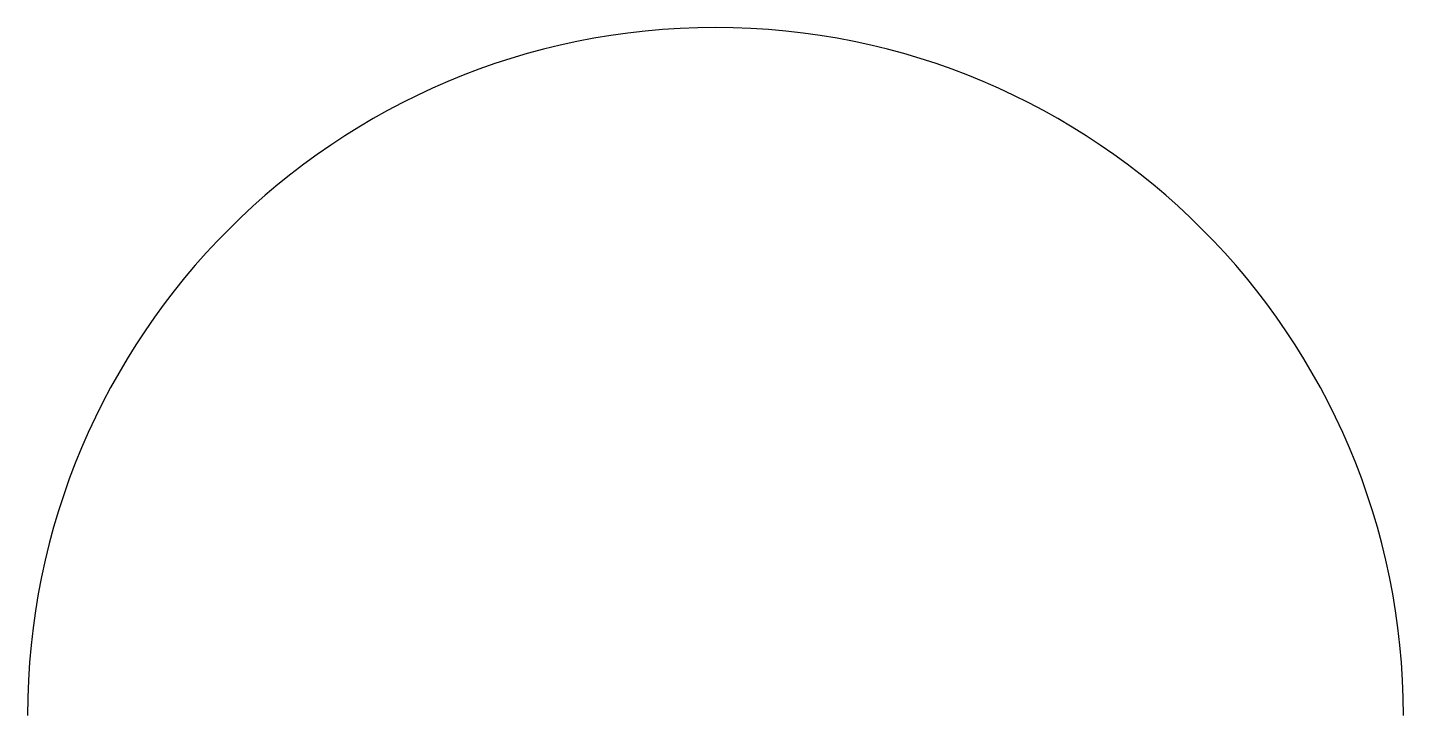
# Model space of a CAD drawing. Header units: millimetres. Extents: x 50 to 100, y 50 to 75.
import ezdxf

# ---------------------------------------------------------------- set-up
doc = ezdxf.new("R2010")
doc.units = ezdxf.units.MM

msp = doc.modelspace()

# ---------------------------------------------------------------- linework, layer by layer
msp.add_arc((75, 50), 25, 0, 180)

doc.saveas('drawing.dxf')
